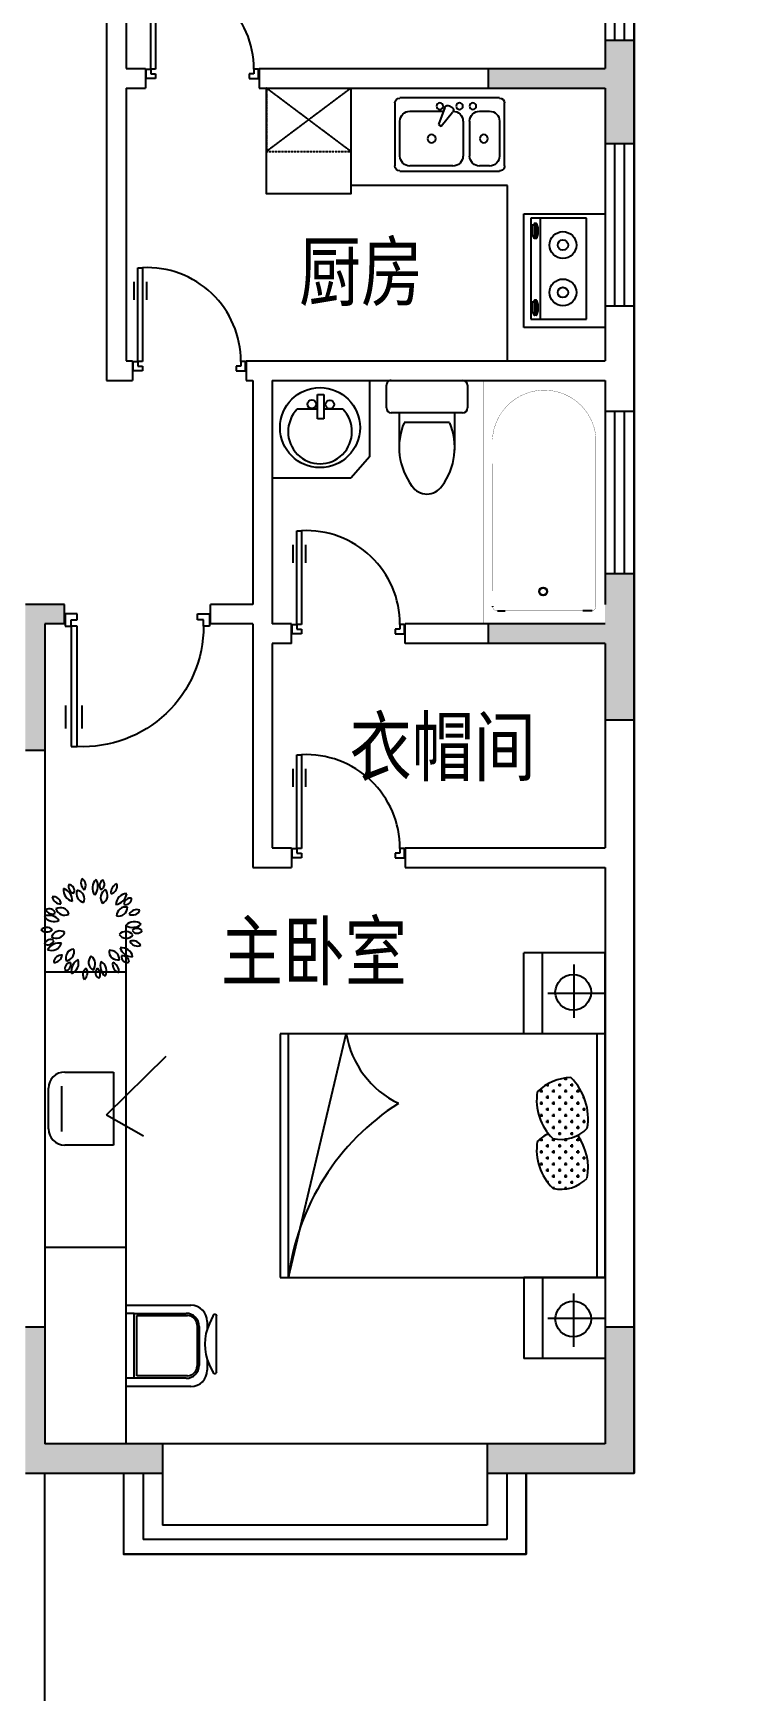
# Model space of a CAD drawing. Header units: millimetres. Extents: x 700 to 40890, y 496 to 41608.
# Drawn here: x 22879 to 27269, y 15697 to 25908 of the extents above; entities that cross this region are included whole.
import ezdxf
from ezdxf.enums import TextEntityAlignment as Align

# ---------------------------------------------------------------- set-up
doc = ezdxf.new("R2010")
doc.units = ezdxf.units.MM
doc.linetypes.add('DASHED', pattern=[0.75, 0.5, -0.25])
doc.linetypes.add('HIDDEN', pattern=[0.375, 0.25, -0.125])
for name, color, linetype in [('J', 7, 'Continuous'), ('PUB_H', 13, 'Continuous'), ('TOILET', 7, 'Continuous'), ('TOTHER', 7, 'Continuous'), ('W', 2, 'Continuous'), ('WALL', 4, 'Continuous'), ('WC', 10, 'Continuous'), ('WINDOW', 5, 'Continuous'), ('WINDOW_TEXT', 7, 'Continuous'), ('轮廓线', 240, 'Continuous')]:
    doc.layers.add(name, color=color, linetype=linetype)
doc.styles.add('_XYF', font='simhei.ttf', dxfattribs={"width": 0.8})
doc.styles.add('DIM_FONT', font='SIMPLEX.shx', dxfattribs={"width": 0.8})
doc.styles.add('SIMPLEX', font='SIMPLEX.SHX')
doc.styles.get("Standard").update_dxf_attribs({"font": 'arial.ttf'})

# ---------------------------------------------------------------- blocks, each defined once
blk = doc.blocks.new('M_A23MCU')
for p, q in [((-0.454, 0.081), (-0.454, 0.905)), ((-0.454, 0.905), (-0.413, 0.905)), ((-0.413, 0.905), (-0.413, 0.081)), ((-0.489, 0.782), (-0.489, 0.624)), ((-0.378, 0.782), (-0.378, 0.624)), ((-0.495, -0.002), (-0.495, 0.081)), ((-0.495, 0.081), (-0.454, 0.081)), ((-0.413, 0.081), (-0.454, 0.081)), ((-0.454, 0.081), (-0.454, 0.039)), ((-0.454, 0.039), (-0.413, 0.039)), ((-0.413, 0.039), (-0.413, -0.002)), ((0.412, 0.039), (0.412, -0.002)), ((0.453, 0.039), (0.412, 0.039)), ((0.453, 0.081), (0.453, 0.039)), ((0.494, 0.081), (0.453, 0.081)), ((0.494, -0.002), (0.494, 0.081)), ((-0.413, -0.002), (-0.495, -0.002)), ((-0.495, -0.002), (-0.495, -0.002)), ((0.412, -0.002), (0.494, -0.002)), ((0.494, -0.002), (0.494, -0.002))]:
    blk.add_line(p, q)
blk.add_arc((-0.372, 0.082), 0.825, 359.9283, 92.866)
blk = doc.blocks.new('_WBLK')
for p, q in [((-0.5, 0.5), (0.5, 0.5)), ((0.5, 0.167), (-0.5, 0.167)), ((0.5, -0.167), (-0.5, -0.167)), ((-0.5, -0.5), (0.5, -0.5))]:
    blk.add_line(p, q)
at = {"layer": 'WINDOW_TEXT', "style": 'SIMPLEX', "flags": 9}
blk.add_attdef('A', text='', height=1, dxfattribs=at).set_placement((0, 1.5), align=Align.MIDDLE)
blk = doc.blocks.new('M_A6')
blk.add_line((0.5, 0), (0.5, 0))
blk = doc.blocks.new('_B0MWI')
for p, q in [((-0.62, 3.2778), (0.62, 3.2778)), ((-0.62, 0.5), (-0.62, 3.2778)), ((0.62, 0.5), (0.62, 3.2778)), ((-0.56, 2.7778), (0.56, 2.7778)), ((-0.56, 0.5), (-0.56, 2.7778)), ((0.56, 0.5), (0.56, 2.7778)), ((-0.5, 2.2778), (0.5, 2.2778)), ((-0.5, 0.5), (-0.5, 2.2778)), ((0.5, 0.5), (0.5, 2.2778)), ((-0.5, -0.5), (0.5, -0.5))]:
    blk.add_line(p, q)
blk = doc.blocks.new('*X11')
at = {"color": 0}
for p, q in [((284850, 2250), (284869, 2250)), ((284859, 2241), (284859, 2259)), ((284888, 2288), (284906, 2288)), ((284897, 2278), (284897, 2297)), ((284925, 2250), (284944, 2250)), ((284933, 2325), (284944, 2325)), ((284934, 2316), (284934, 2326)), ((284934, 2241), (284934, 2259)), ((284962, 2288), (284981, 2288)), ((284972, 2278), (284972, 2297)), ((285000, 2325), (285019, 2325)), ((285000, 2250), (285019, 2250)), ((285009, 2316), (285009, 2334)), ((285009, 2241), (285009, 2259)), ((285038, 2288), (285056, 2288)), ((285047, 2278), (285047, 2297)), ((285075, 2325), (285094, 2325)), ((285075, 2250), (285094, 2250)), ((285084, 2316), (285084, 2334)), ((285084, 2241), (285084, 2259)), ((285112, 2288), (285131, 2288)), ((285122, 2278), (285122, 2297)), ((285150, 2250), (285169, 2250)), ((285159, 2241), (285159, 2259)), ((285188, 2288), (285206, 2288)), ((285197, 2278), (285197, 2297)), ((285225, 2250), (285244, 2250)), ((285234, 2316), (285234, 2323)), ((285234, 2241), (285234, 2259)), ((285240, 2325), (285244, 2325)), ((285262, 2288), (285281, 2288)), ((285272, 2278), (285272, 2297)), ((285300, 2325), (285319, 2325)), ((285300, 2250), (285319, 2250)), ((285309, 2316), (285309, 2334)), ((285309, 2241), (285309, 2259)), ((285338, 2288), (285356, 2288)), ((285347, 2278), (285347, 2297)), ((285375, 2325), (285394, 2325)), ((285375, 2250), (285394, 2250)), ((285384, 2316), (285384, 2334)), ((285384, 2241), (285384, 2259)), ((285412, 2288), (285431, 2288)), ((285422, 2278), (285422, 2297)), ((285450, 2325), (285452, 2325)), ((285450, 2250), (285469, 2250)), ((285459, 2316), (285459, 2316)), ((285459, 2241), (285459, 2259)), ((284817, 2212), (284831, 2212)), ((284822, 2203), (284822, 2222)), ((284850, 2175), (284869, 2175)), ((284859, 2166), (284859, 2184)), ((284888, 2212), (284906, 2212)), ((284897, 2203), (284897, 2222)), ((284897, 2128), (284897, 2147)), ((284925, 2175), (284944, 2175)), ((284934, 2166), (284934, 2184)), ((284962, 2212), (284981, 2212)), ((284972, 2203), (284972, 2222)), ((284972, 2128), (284972, 2147)), ((285000, 2175), (285019, 2175)), ((285009, 2166), (285009, 2184)), ((285038, 2212), (285056, 2212)), ((285047, 2203), (285047, 2222)), ((285047, 2128), (285047, 2147)), ((285075, 2175), (285094, 2175)), ((285084, 2166), (285084, 2184)), ((285112, 2212), (285131, 2212)), ((285122, 2203), (285122, 2222)), ((285122, 2128), (285122, 2147)), ((285150, 2175), (285169, 2175)), ((285159, 2166), (285159, 2184)), ((285188, 2212), (285206, 2212)), ((285197, 2203), (285197, 2222)), ((285197, 2128), (285197, 2147)), ((285225, 2175), (285244, 2175)), ((285234, 2166), (285234, 2184)), ((285262, 2212), (285281, 2212)), ((285272, 2203), (285272, 2222)), ((285272, 2128), (285272, 2147)), ((285300, 2175), (285319, 2175)), ((285309, 2166), (285309, 2184)), ((285338, 2212), (285356, 2212)), ((285347, 2203), (285347, 2222)), ((285347, 2128), (285347, 2147)), ((285375, 2175), (285394, 2175)), ((285384, 2166), (285384, 2184)), ((285412, 2212), (285431, 2212)), ((285422, 2203), (285422, 2222)), ((285422, 2128), (285422, 2147)), ((285450, 2175), (285469, 2175)), ((285459, 2166), (285459, 2184)), ((285488, 2212), (285500, 2212)), ((285497, 2203), (285497, 2222)), ((285497, 2138), (285497, 2147)), ((284856, 2100), (284869, 2100)), ((284859, 2094), (284859, 2109)), ((284888, 2138), (284906, 2138)), ((284888, 2062), (284906, 2062)), ((284897, 2053), (284897, 2072)), ((284925, 2100), (284944, 2100)), ((284934, 2091), (284934, 2109)), ((284962, 2138), (284981, 2138)), ((284962, 2062), (284981, 2062)), ((284972, 2053), (284972, 2072)), ((285000, 2100), (285019, 2100)), ((285009, 2091), (285009, 2109)), ((285038, 2138), (285056, 2138)), ((285038, 2062), (285056, 2062)), ((285047, 2053), (285047, 2072)), ((285075, 2100), (285094, 2100)), ((285084, 2091), (285084, 2109)), ((285112, 2138), (285131, 2138)), ((285150, 2100), (285151, 2100)), ((285159, 2106), (285159, 2109)), ((285163, 2100), (285169, 2100)), ((285188, 2138), (285206, 2138)), ((285188, 2062), (285206, 2062)), ((285197, 2053), (285197, 2072)), ((285225, 2100), (285244, 2100)), ((285234, 2091), (285234, 2109)), ((285262, 2138), (285281, 2138)), ((285262, 2062), (285281, 2062)), ((285272, 2053), (285272, 2072)), ((285300, 2100), (285319, 2100)), ((285309, 2091), (285309, 2109)), ((285338, 2138), (285356, 2138)), ((285338, 2062), (285356, 2062)), ((285347, 2053), (285347, 2072)), ((285375, 2100), (285394, 2100)), ((285384, 2091), (285384, 2109)), ((285412, 2138), (285431, 2138)), ((285450, 2100), (285458, 2100)), ((285459, 2101), (285459, 2109)), ((285488, 2138), (285497, 2138))]:
    blk.add_line(p, q, dxfattribs=at)
blk = doc.blocks.new('_C2ZTH')
for p, q in [((-500, 750), (-500, 1250)), ((0, 1250), (-500, 1250)), ((-385, 750), (-385, 1250)), ((0, 750), (0, 1250)), ((-191, 1178), (-191, 849)), ((-353, 1001), (2, 1001)), ((0, 750), (-500, 750)), ((0, -750), (-500, -750)), ((-500, -750), (-500, -1250)), ((-385, -750), (-385, -1250)), ((0, -750), (0, -1250)), ((-191, -1178), (-191, -849)), ((-353, -1001), (2, -1001)), ((0, -1250), (-500, -1250))]:
    blk.add_line(p, q)
for centre in [(-196, 1006), (-196, -1006)]:
    blk.add_circle(centre, 110)
at = {"layer": 'J'}
for p, q in [((-2000, 750), (-2000, -750)), ((0, 750), (-2000, 750)), ((-1950, -750), (-1594, 750)), ((-1950, -750), (-1950, 750)), ((-50, 750), (-50, -750)), ((0, -750), (0, 750)), ((-2000, -750), (0, -750))]:
    blk.add_line(p, q, dxfattribs=at)
for centre, radius, start, end in [((-1023, 844), 578, 189.3238, 244.457), ((-194, 156), 326, 92.7966, 133.2149), ((-458, 228), 354, 350.3657, 45.5224), ((-468, -936), 1493, 122.587, 172.8499), ((-93, 341), 328, 170.9132, 225.9541), ((-194, -151), 326, 118.3278, 133.2149), ((-270, 322), 222, 256.7256, 316.496), ((-458, -78), 354, 350.3657, 34.9896), ((-93, 35), 328, 170.9132, 225.9541), ((-270, 15), 222, 256.7256, 316.496)]:
    blk.add_arc(centre, radius, start, end, dxfattribs=at)
at = {"layer": 'J', "rotation": 270}
blk.add_blockref('*X11', (-2455, 285295), dxfattribs=at)
at = {"style": 'DIM_FONT', "width": 0.8, "flags": 9}
for tag in ['XSIZE', 'YSIZE']:
    blk.add_attdef(tag, (0, 0), '', height=0.5, dxfattribs=at)
blk = doc.blocks.new('M_F22')
for centre, radius, start, end in [((-745, 1661), 486, 170.70899, 259.10644), ((-1409, 1198), 573, 358.65709, 71.15834), ((-704, 1829), 307, 163.4613, 255.43295), ((-1018, 1651), 266, 333.31145, 85.5828), ((-242, 1523), 417, 160.50355, 255.32847), ((-684, 1289), 376, 333.2488, 82.58322), ((-63, 1991), 399, 151.70154, 229.74057), ((-591, 1891), 339, 322.86392, 58.57818), ((523, 1764), 486, 130.70899, 219.10644), ((-284, 1836), 573, 318.65709, 31.15834), ((662, 1865), 307, 123.4613, 215.43295), ((819, 1335), 417, 120.50355, 215.32847), ((307, 1931), 266, 293.31145, 45.5828), ((331, 1439), 376, 293.2488, 42.58322), ((1257, 1578), 399, 111.70154, 189.74057), ((788, 1841), 339, 282.86392, 18.57818), ((1560, 1027), 486, 90.70899, 179.10644), ((988, 1601), 573, 278.65709, 351.15834), ((-1853, 584), 266, 13.31145, 125.5828), ((-1727, 923), 307, 203.4613, 295.43295), ((-1680, 1042), 339, 2.86392, 98.57818), ((-1340, 1458), 399, 191.70154, 269.74057), ((-1364, 522), 376, 13.2488, 122.58322), ((-1177, 985), 417, 200.50355, 295.32847), ((1511, 508), 417, 80.50355, 175.32847), ((1204, 902), 376, 253.2488, 2.58322), ((1732, 1016), 307, 83.4613, 175.43295), ((1502, 1294), 266, 253.31145, 5.5828), ((2003, 413), 399, 71.70154, 149.74057), ((1813, 916), 339, 242.86392, 338.57818), ((-1969, -307), 339, 42.86392, 138.57818), ((-1861, -14), 573, 38.65709, 111.15834), ((-1651, 768), 486, 210.70899, 299.10644), ((1881, -204), 486, 50.70899, 139.10644), ((1812, 603), 573, 238.65709, 311.15834), ((-1976, 230), 399, 231.70154, 309.74057), ((-1807, -769), 266, 53.31145, 165.5828), ((-1928, -429), 307, 243.4613, 335.43295), ((-1429, -1233), 573, 78.65709, 151.15834), ((-1770, -498), 486, 250.70899, 339.10644), ((-1393, -503), 376, 53.2488, 162.58322), ((-1547, -28), 417, 240.50355, 335.32847), ((1510, -570), 417, 40.50355, 135.32847), ((1528, -71), 376, 213.2488, 322.58322), ((1825, -959), 399, 31.70154, 109.74057), ((2003, -452), 339, 202.86392, 298.57818), ((2005, -323), 307, 43.4613, 135.43295), ((2009, 38), 266, 213.31145, 325.5828), ((-1323, -1527), 339, 82.86392, 178.57818), ((-1674, -1120), 399, 271.70154, 349.74057), ((-756, -1306), 376, 93.2488, 202.58322), ((-1179, -1041), 417, 280.50355, 15.32847), ((-314, -1889), 573, 118.65709, 191.15834), ((-1048, -1545), 486, 290.70899, 19.10644), ((249, -1512), 376, 133.2488, 242.58322), ((-246, -1581), 417, 320.50355, 55.32847), ((1151, -1025), 376, 173.2488, 282.58322), ((816, -1395), 417, 0.50355, 95.32847), ((1335, -1353), 486, 10.70899, 99.10644), ((1801, -691), 573, 198.65709, 271.15834), ((1589, -1250), 266, 173.31145, 285.5828), ((1354, -1524), 307, 3.4613, 95.43295), ((-902, -1777), 266, 93.31145, 205.5828), ((-1213, -1593), 307, 283.4613, 15.43295), ((-44, -2046), 339, 122.86392, 218.57818), ((-574, -1959), 399, 311.70154, 29.74057), ((439, -1967), 266, 133.31145, 245.5828), ((83, -2026), 307, 323.4613, 55.43295), ((962, -1675), 573, 158.65709, 231.15834), ((179, -1883), 486, 330.70899, 59.10644), ((1270, -1621), 339, 162.86392, 258.57818), ((808, -1896), 399, 351.70154, 69.74057)]:
    blk.add_arc(centre, radius, start, end)
at = {"width": 0.8, "flags": 9}
for tag in ['XSIZE', 'YSIZE']:
    blk.add_attdef(tag, (0, 0), '', height=0.5, dxfattribs=at)
blk = doc.blocks.new('M_C4')
for p, q in [((100, 250), (350, 250)), ((0, -150), (0, 150)), ((363, 169), (84, 169)), ((450, 150), (450, -150)), ((450, -150), (0, -150)), ((187, -107), (57, -336)), ((187, -107), (547, -475))]:
    blk.add_line(p, q)
for centre, start, end in [((100, 150), 90, 180), ((350, 150), 0, 90)]:
    blk.add_arc(centre, 100, start, end)
at = {"flags": 9}
for tag in ['XSIZE', 'YSIZE']:
    blk.add_attdef(tag, (0, 0), '', height=0.5, dxfattribs=at)
at = {"width": 0.8, "flags": 9}
for tag in ['YSIZE', 'XSIZE', 'XSIZE', 'YSIZE']:
    blk.add_attdef(tag, (225, -150), '', height=0.5, dxfattribs=at)
blk = doc.blocks.new('M_C9')
at = {"linetype": 'Continuous'}
for p, q in [((168, 317), (-176, 317)), ((-174, 294), (-130, 273)), ((-142, 259), (-92, 259)), ((-112, 209), (128, 209)), ((88, 259), (158, 259)), ((166, 294), (122, 273)), ((-242, -239), (-242, 159)), ((-192, -191), (-192, 129)), ((-179, -174), (-179, 137)), ((-119, 197), (132, 197)), ((192, 137), (192, -174)), ((208, 129), (208, -191)), ((258, 159), (258, -241)), ((-192, -191), (-192, -239)), ((208, -191), (-192, -191)), ((192, -174), (-179, -174)), ((208, -191), (208, -241)), ((-192, -239), (-242, -239)), ((258, -241), (207, -241))]:
    blk.add_line(p, q, dxfattribs=at)
for centre, radius, start, end in [((-174, 306), 12.2, 98.7908, 276.7415), ((166, 306), 12.2, 263.2585, 81.2092), ((-142, 159), 100, 90, 180), ((-112, 129), 80, 90, 180), ((-3, 541), 297, 244.7295, 295.1128), ((128, 129), 80, 0, 90), ((158, 159), 100, 0, 90), ((-119, 137), 60, 90, 180), ((132, 137), 60, 0, 90)]:
    blk.add_arc(centre, radius, start, end, dxfattribs=at)
at = {"width": 0.8, "flags": 9}
for tag in ['XSIZE', 'YSIZE']:
    blk.add_attdef(tag, (0, 0), '', height=0.5, dxfattribs=at)
blk = doc.blocks.new('M_E18')
at = {"layer": 'TOTHER', "linetype": 'DASHED'}
for p, q in [((200, -300), (-200, 0)), ((200, 0), (-200, -300)), ((-200, -300), (200, -300))]:
    blk.add_line(p, q, dxfattribs=at)
at = {"layer": 'TOTHER', "linetype": 'HIDDEN'}
blk.add_line((-200, 0), (-200, -300), dxfattribs=at)
at = {"layer": 'TOTHER', "linetype": 'Continuous'}
blk.add_lwpolyline([(-200, 0), (200, 0), (200, -500), (-200, -500)], close=True, dxfattribs=at)
at = {"width": 0.8, "flags": 9}
for tag in ['XSIZE', 'YSIZE']:
    blk.add_attdef(tag, (0, 0), '', height=0.5, dxfattribs=at)
blk = doc.blocks.new('M_E25ESP')
at = {"color": 0, "linetype": 'ByBlock'}
for p, q in [((0, -307), (0, 307)), ((31, 338), (419, 338)), ((358, 307), (143, 307)), ((450, 307), (450, -307)), ((82, 245), (82, 40)), ((419, -20), (419, 245)), ((48, 2), (57, -12)), ((59, 31), (163, 70)), ((173, 53), (87, -18)), ((163, 70), (173, 53)), ((143, -82), (358, -82)), ((82, -184), (82, -245)), ((358, -123), (143, -123)), ((419, -245), (419, -184)), ((419, -338), (31, -338)), ((143, -307), (358, -307))]:
    blk.add_line(p, q, dxfattribs=at)
for centre, radius in [((251, 112), 25.6), ((51, 61), 20.5), ((51, -61), 20.5), ((51, -143), 20.5), ((251, -210), 25.6)]:
    blk.add_circle(centre, radius, dxfattribs=at)
for centre, radius, start, end in [((31, 307), 30.7, 90, 180), ((143, 245), 61.4, 90, 180), ((358, 245), 61.4, 0, 90), ((419, 307), 30.7, 0, 90), ((66, 12), 20.5, 110.5377, 210), ((74, -2), 20.5, 210, 309.4623), ((143, -20), 61.4, 180, 270), ((358, -20), 61.4, 270, 0), ((143, -184), 61.4, 90, 180), ((358, -184), 61.4, 0, 90), ((143, -245), 61.4, 180, 270), ((358, -245), 61.4, 270, 0), ((31, -307), 30.7, 180, 270), ((419, -307), 30.7, 270, 0)]:
    blk.add_arc(centre, radius, start, end, dxfattribs=at)
at = {"style": 'DIM_FONT', "width": 0.8, "flags": 9}
for tag in ['XSIZE', 'YSIZE']:
    blk.add_attdef(tag, (0, 0), '', height=0.5, dxfattribs=at)
blk = doc.blocks.new('M_E19')
for p, q in [((-323, -113), (-323, -456)), ((299, -113), (-323, -113)), ((299, -456), (299, -113)), ((-323, -400), (299, -400)), ((-323, -456), (299, -456)), ((-291, -422), (-291, -434)), ((-216, -432), (-280, -432)), ((-280, -432), (-280, -448)), ((-280, -448), (-216, -448)), ((-216, -448), (-216, -432)), ((-199, -423), (-199, -434)), ((182, -422), (182, -434)), ((193, -432), (193, -448)), ((257, -432), (193, -432)), ((193, -448), (257, -448)), ((257, -448), (257, -432)), ((274, -423), (274, -434))]:
    blk.add_line(p, q)
for points in [[(-199, -423, 0.259034), (-201, -420, 0.076276), (-213, -415, 0.036515), (-226, -412, 0.026615), (-245, -411, 0.026615), (-264, -412, 0.036515), (-277, -415, 0.076276), (-289, -420, 0.259034), (-291, -423, 0.078462), (-291, -424, 0.056762)], [(-199, -434, 0.259034), (-201, -430, 0.076276), (-213, -425, 0.036515), (-226, -423, 0.026615), (-245, -422, 0.026615), (-264, -423, 0.036515), (-277, -425, 0.076276), (-289, -430, 0.259034), (-291, -434, 0.259034), (-289, -437, 0.056762), (-280, -441, 0.036515)], [(-216, -443, 0.008736), (-213, -442, 0.076276), (-201, -437, 0.259034), (-199, -434, 0.259034)], [(274, -423, 0.259034), (272, -420, 0.076276), (260, -415, 0.036515), (247, -412, 0.026615), (228, -411, 0.026615), (209, -412, 0.036515), (196, -415, 0.076276), (184, -420, 0.259034), (182, -423, 0.078462), (182, -424, 0.056762)], [(274, -434, 0.259034), (272, -430, 0.076276), (260, -425, 0.036515), (247, -423, 0.026615), (228, -422, 0.026615), (209, -423, 0.036515), (196, -425, 0.076276), (184, -430, 0.259034), (182, -434, 0.259034), (184, -437, 0.056762), (193, -441, 0.036515)], [(257, -443, 0.008736), (260, -442, 0.076276), (272, -437, 0.259034), (274, -434, 0.259034)]]:
    blk.add_lwpolyline(points, format="xyb")
at = {"layer": 'TOTHER', "linetype": 'Continuous'}
for p, q in [((-350, 0), (350, 0)), ((-350, -500), (-350, 0)), ((350, 0), (350, -500)), ((350, -500), (-350, -500))]:
    blk.add_line(p, q, dxfattribs=at)
for centre, radius in [((-158, -259), 82.5), ((134, -259), 82.5), ((-158, -259), 31.6), ((134, -259), 31.6)]:
    blk.add_circle(centre, radius, dxfattribs=at)
at = {"width": 0.8, "flags": 9}
for tag in ['XSIZE', 'YSIZE']:
    blk.add_attdef(tag, (0, 0), '', height=0.5, dxfattribs=at)
blk = doc.blocks.new('M_E4')
for p, q in [((670, -80), (670, -137)), ((670, -86), (670, -97)), ((670, -663), (670, -614))]:
    blk.add_line(p, q)
at = {"const_width": 1.5}
for points in [[(-750, -750), (-750, 0)], [(-750, 0), (750, 0)], [(750, 0), (750, -750)], [(608, -56), (640, -56)], [(670, -90), (670, -656)], [(670, -663), (670, -655)], [(750, -750), (-750, -750)]]:
    blk.add_lwpolyline(points, dxfattribs=at)
for points in [[(-399, -56, 0.930688), (-388, -693, 0.930688)], [(670, -86, 0.414214), (640, -56, 0.414214)], [(670, -90, 0.041784), (670, -85, 0.412615)], [(640, -693, 0.414214), (670, -663, 0.414214)]]:
    blk.add_lwpolyline(points, format="xyb", dxfattribs=at)
at = {"const_width": 1.5, "flags": 128}
for points in [[(-399, -56), (608, -56)], [(-399, -694), (645, -692)]]:
    blk.add_lwpolyline(points, dxfattribs=at)
for radius in [25, 23]:
    blk.add_circle((550, -381), radius)
blk.add_arc((640, -663), 30, 270, 280.176)
at = {"width": 0.8, "flags": 9}
for tag in ['XSIZE', 'YSIZE']:
    blk.add_attdef(tag, (0, 0), '', height=0.5, dxfattribs=at)
blk = doc.blocks.new('M_E24TTP')
at = {"layer": 'TOILET', "color": 7}
for p, q in [((-170, 200), (-170, 430)), ((170, 200), (170, 430)), ((-140, 260), (140, 260)), ((-250, 30), (-250, 170)), ((-220, 200), (220, 200)), ((250, 170), (250, 30)), ((220, 0), (-220, 0))]:
    blk.add_line(p, q, dxfattribs=at)
for centre, radius, start, end in [((227, 413), 398, 143.3619, 202.5495), ((0, 590), 110, 33.4509, 146.5491), ((-227, 413), 398, 337.4505, 36.6381), ((-220, 170), 30, 90, 180), ((220, 170), 30, 0, 90), ((-220, 30), 30, 180, 270), ((220, 30), 30, 270, 0)]:
    blk.add_arc(centre, radius, start, end, dxfattribs=at)
at = {"style": 'DIM_FONT', "width": 0.8, "flags": 9}
for tag in ['XSIZE', 'YSIZE']:
    blk.add_attdef(tag, (0, 0), '', height=0.5, dxfattribs=at)

msp = doc.modelspace()

# ---------------------------------------------------------------- hatches: boundary and pattern name
at = {"layer": 'PUB_H'}
msp.add_hatch(color=256, dxfattribs=at).paths.add_polyline_path([(26401.2, 25568.8), (26401.2, 25228.8), (26581.2, 25228.8), (26581.2, 25863.8), (26401.2, 25863.8), (26401.2, 25688.8), (25681.2, 25688.8), (25681.2, 25568.8)])
h = msp.add_hatch(color=256, dxfattribs=at)
h.paths.add_polyline_path([(26401.2, 21678.8), (26581.2, 21678.8), (26581.2, 22578.8), (26401.2, 22578.8), (26401.2, 22388.8), (26401.2, 22268.8), (25681.2, 22268.8), (25681.2, 22148.8), (26401.2, 22148.8)])
h.paths.add_polyline_path([(22951.2, 22268.8), (23071.2, 22268.8), (23071.2, 22388.8), (22831.2, 22388.8), (22831.2, 21488.8), (22951.2, 21488.8)])
h = msp.add_hatch(color=256, dxfattribs=at)
h.paths.add_polyline_path([(26581.2, 17938.8), (26401.2, 17938.8), (26401.2, 17218.8), (25676.2, 17218.8), (25676.2, 17038.8), (26581.2, 17038.8)])
h.paths.add_polyline_path([(22951.2, 17218.8), (22951.2, 17938.8), (22831.2, 17938.8), (22831.2, 17038.8), (23676.2, 17038.8), (23676.2, 17218.8)])

# ---------------------------------------------------------------- linework, layer by layer
for p, q in [((24629.4, 23591.2), (24506, 23591.2)), ((24629.4, 23682.8), (24670, 23682.8)), ((24629.4, 23532.7), (24629.4, 23682.8)), ((24670, 23682.8), (24670, 23532.7)), ((24785.7, 23591.2), (24670, 23591.2)), ((24670, 23532.7), (24629.4, 23532.7))]:
    msp.add_line(p, q)
for centre, radius in [((24645.9, 23478), 246.4), ((24595.1, 23621.7), 26.7), ((24706.8, 23620.4), 26.7)]:
    msp.add_circle(centre, radius)
msp.add_arc((24645.9, 23452.6), 196.9, 135.25267, 44.74733)
at = {"layer": 'J'}
for p, q in [((23451.2, 17218.8), (23451.2, 20413.3)), ((23451.2, 20123.5), (22951.2, 20123.5)), ((23451.2, 18428.5), (22951.2, 18428.5))]:
    msp.add_line(p, q, dxfattribs=at)
at = {"layer": 'W'}
msp.add_line((22951.2, 15607.5), (22951.2, 17038.8), dxfattribs=at)
at = {"layer": 'WALL'}
for p, q in [((23331.2, 27038.8), (23331.2, 23768.8)), ((23451.2, 27038.8), (23451.2, 25688.8)), ((26401.2, 25863.8), (26401.2, 25688.8)), ((26401.2, 25863.8), (26581.2, 25863.8)), ((26581.2, 25863.8), (26581.2, 25228.8)), ((23451.2, 25688.8), (23571.2, 25688.8)), ((23571.2, 25688.8), (23571.2, 25568.8)), ((24271.2, 25688.8), (26401.2, 25688.8)), ((24271.2, 25688.8), (24271.2, 25568.8)), ((25681.2, 25688.8), (25681.2, 25568.8)), ((23451.2, 25568.8), (23451.2, 23888.8)), ((23451.2, 25568.8), (23571.2, 25568.8)), ((24271.2, 25568.8), (26401.2, 25568.8)), ((26401.2, 25568.8), (26401.2, 25228.8)), ((26401.2, 25228.8), (26581.2, 25228.8)), ((26401.2, 24228.8), (26401.2, 23888.8)), ((26401.2, 24228.8), (26581.2, 24228.8)), ((26581.2, 24228.8), (26581.2, 23578.8)), ((23451.2, 23888.8), (23491.2, 23888.8)), ((23491.2, 23888.8), (23491.2, 23768.8)), ((24191.2, 23888.8), (26401.2, 23888.8)), ((24191.2, 23888.8), (24191.2, 23768.8)), ((23331.2, 23768.8), (23491.2, 23768.8)), ((24191.2, 23768.8), (24231.2, 23768.8)), ((24231.2, 23768.8), (24231.2, 22388.8)), ((24351.2, 23768.8), (26401.2, 23768.8)), ((24351.2, 23768.8), (24351.2, 22268.8)), ((26401.2, 23768.8), (26401.2, 23578.8)), ((26401.2, 23578.8), (26581.2, 23578.8)), ((26401.2, 22578.8), (26401.2, 22388.8)), ((26401.2, 22578.8), (26581.2, 22578.8)), ((26581.2, 22578.8), (26581.2, 17038.8)), ((23071.2, 22388.8), (22831.2, 22388.8)), ((23071.2, 22268.8), (23071.2, 22388.8)), ((24231.2, 22388.8), (23971.2, 22388.8)), ((23971.2, 22268.8), (23971.2, 22388.8)), ((22951.2, 22268.8), (22951.2, 17218.8)), ((23071.2, 22268.8), (22951.2, 22268.8)), ((24231.2, 22268.8), (23971.2, 22268.8)), ((24231.2, 22268.8), (24231.2, 20768.8)), ((24471.2, 22268.8), (24351.2, 22268.8)), ((24471.2, 22148.8), (24471.2, 22268.8)), ((25171.2, 22148.8), (25171.2, 22268.8)), ((26401.2, 22268.8), (25171.2, 22268.8)), ((25681.2, 22268.8), (25681.2, 22148.8)), ((24351.2, 22148.8), (24351.2, 20888.8)), ((24471.2, 22148.8), (24351.2, 22148.8)), ((26401.2, 22148.8), (25171.2, 22148.8)), ((26401.2, 22148.8), (26401.2, 20888.8)), ((26401.2, 21678.8), (26581.2, 21678.8)), ((22951.2, 21488.8), (22831.2, 21488.8)), ((24351.2, 20888.8), (24471.2, 20888.8)), ((24471.2, 20888.8), (24471.2, 20768.8)), ((25171.2, 20888.8), (26401.2, 20888.8)), ((25171.2, 20888.8), (25171.2, 20768.8)), ((24231.2, 20768.8), (24471.2, 20768.8)), ((25171.2, 20768.8), (26401.2, 20768.8)), ((26401.2, 20768.8), (26401.2, 17218.8)), ((22831.2, 17938.8), (22951.2, 17938.8)), ((26401.2, 17938.8), (26581.2, 17938.8)), ((23676.2, 17218.8), (22951.2, 17218.8)), ((23676.2, 17218.8), (23676.2, 17038.8)), ((26401.2, 17218.8), (25676.2, 17218.8)), ((25676.2, 17218.8), (25676.2, 17038.8)), ((22831.2, 17038.8), (23676.2, 17038.8)), ((25676.2, 17038.8), (26581.2, 17038.8))]:
    msp.add_line(p, q, dxfattribs=at)
at = {"layer": 'WC'}
for p, q in [((25801.2, 24968.8), (24836, 24968.8)), ((25801.2, 23888.8), (25801.2, 24968.8)), ((24951.2, 23768.8), (24951.2, 23298.3)), ((24951.2, 23298.3), (24837.8, 23168.8)), ((24351.2, 23168.8), (24837.8, 23168.8))]:
    msp.add_line(p, q, dxfattribs=at)
at = {"layer": '轮廓线'}
msp.add_lwpolyline([(22951.2, 15607.5), (22951.2, 17038.8), (23436.2, 17038.8), (23436.2, 16538.8), (25916.2, 16538.8), (25916.2, 17038.8), (26581.2, 17038.8), (26581.2, 27038.8), (27066.2, 27038.8), (27066.2, 26538.8), (28941.2, 26538.8)], dxfattribs=at)

# ---------------------------------------------------------------- block references
at = {"layer": 'J', "xscale": 0.14, "yscale": 0.14, "zscale": 0.14}
msp.add_blockref('M_F22', (23238.1, 20395.6), dxfattribs=at)
at = {"layer": 'J'}
msp.add_blockref('_C2ZTH', (26401.2, 18993.8), dxfattribs=at)
for name, p, rotation in [('M_C4', (23223.4, 19059), 90), ('M_C9', (23691.9, 17830.3), 270)]:
    msp.add_blockref(name, p, dxfattribs=dict(at, rotation=rotation))
at = {"layer": 'W', "xscale": 2000, "yscale": 179.9999999999982, "zscale": 2000, "rotation": 180}
msp.add_blockref('_B0MWI', (24676.2, 17128.8), dxfattribs=at)
at = {"layer": 'WC', "xscale": 1.3, "yscale": 1.3, "zscale": 1.3, "rotation": 359.9999996827219}
msp.add_blockref('M_E18', (24576, 25568.8), dxfattribs=at)
at = {"layer": 'WC', "xscale": -1, "rotation": 89.99999968272427}
msp.add_blockref('M_E25ESP', (25444.9, 25508.4), dxfattribs=at)
at = {"layer": 'WC'}
for name, p, rotation in [('M_E19', (26401.2, 24444.5), 269.9999996827241), ('M_E24TTP', (25304.4, 23768.8), 180), ('M_E4', (26401.2, 23018.8), 270)]:
    msp.add_blockref(name, p, dxfattribs=dict(at, rotation=rotation))
at = {"layer": 'WINDOW'}
for name, p, xscale, yscale, zscale, rotation in [('_WBLK', (26491.2, 26363.8), 1000, 180, 1000, 270), ('M_A23MCU', (23921.2, 25628.8), -700, -700, 700, 180), ('_WBLK', (26491.2, 24728.8), 1000, 180, 1000, 270), ('_WBLK', (26491.2, 23078.8), 1000, 180, 1000, 270), ('M_A23MCU', (24821.2, 20828.8), -700, -700, 700, 180), ('M_A6', (24676.2, 17128.8), 2000, 2000, 2000, 180)]:
    msp.add_blockref(name, p, dxfattribs=dict(at, xscale=xscale, yscale=yscale, zscale=zscale, rotation=rotation))
for p, xscale, yscale, zscale in [((23841.2, 23828.8), 700, 700, 700), ((24821.2, 22208.8), 700, 700, 700), ((23521.2, 22328.8), 900, -900, 900)]:
    msp.add_blockref('M_A23MCU', p, dxfattribs=dict(at, xscale=xscale, yscale=yscale, zscale=zscale))

# ---------------------------------------------------------------- texts
at = {"style": '_XYF', "width": 0.8}
for s, p in [('厨房', (24517, 24264.3)), ('主卧室', (24035.3, 20078))]:
    msp.add_text(s, height=350, rotation=360, dxfattribs=at).set_placement(p)
msp.add_text('衣帽间', height=350, dxfattribs=at).set_placement((24829, 21337.8))

doc.saveas('drawing.dxf')
